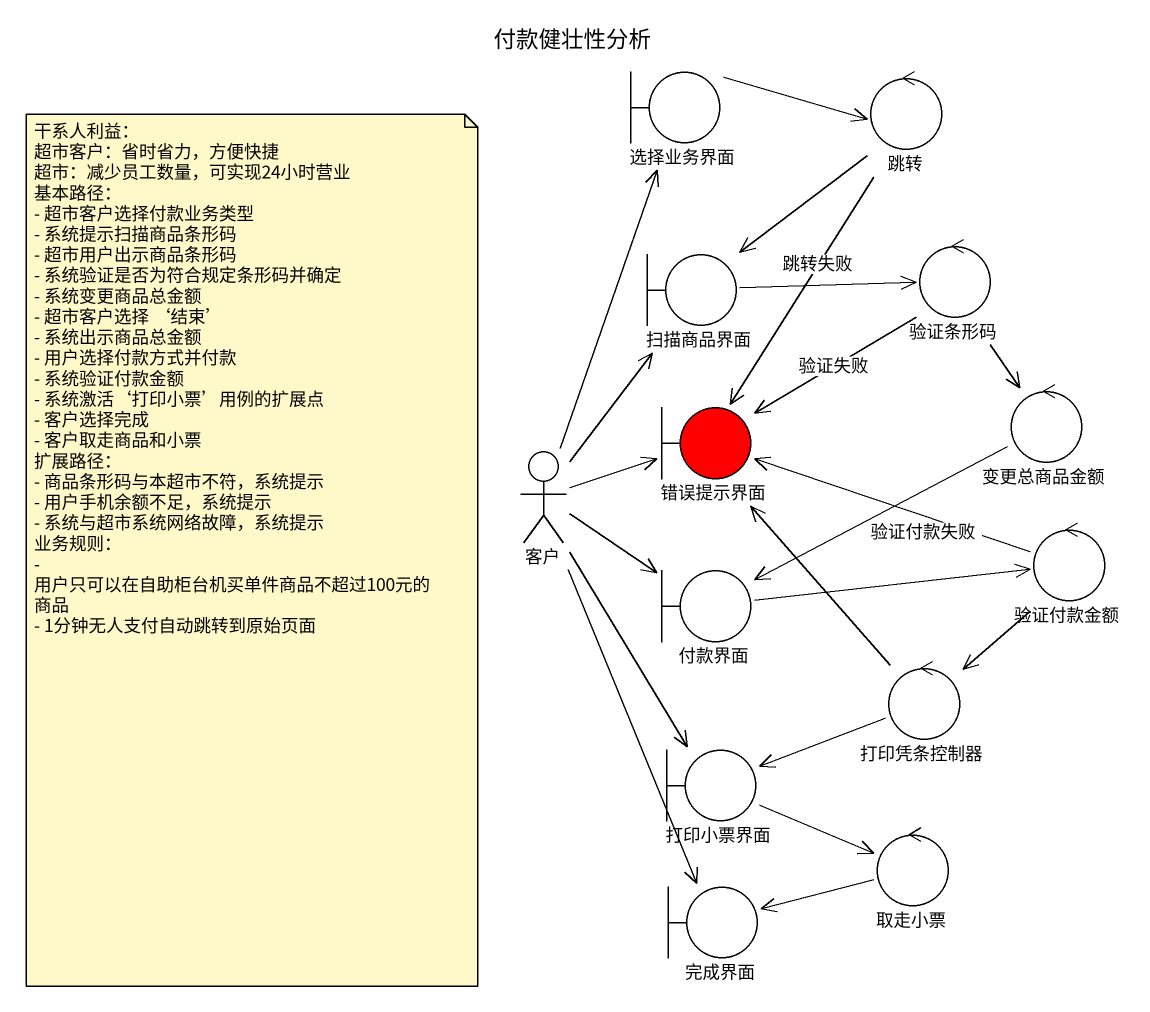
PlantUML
@startuml
title 付款健壮性分析
boundary 选择业务界面
control 跳转
control 验证条形码
boundary 扫描商品界面
control 变更总商品金额
actor 客户
boundary 错误提示界面 #FF0000
control 验证付款金额
boundary 付款界面
control 打印凭条控制器
boundary 打印小票界面
control 取走小票
boundary 完成界面
选择业务界面 -right-> 跳转
跳转 --> 扫描商品界面
跳转 --> 错误提示界面 : 跳转失败
验证条形码 --> 变更总商品金额
验证条形码 --> 错误提示界面 : 验证失败
扫描商品界面 -right-> 验证条形码
变更总商品金额 -left-> 付款界面
客户 -up-> 选择业务界面
客户 -up-> 扫描商品界面
客户 -right-> 错误提示界面
客户 -right-> 付款界面
客户 --> 打印小票界面
客户 --> 完成界面
验证付款金额 -left-> 错误提示界面 : 验证付款失败
验证付款金额 --> 打印凭条控制器
付款界面 -right-> 验证付款金额
打印凭条控制器 -up-> 错误提示界面
打印凭条控制器 -left-> 打印小票界面
打印小票界面 -right-> 取走小票
取走小票 -left-> 完成界面
note as N1
  干系人利益：
  超市客户：省时省力，方便快捷
  超市：减少员工数量，可实现24小时营业
  基本路径：
  - 超市客户选择付款业务类型
  - 系统提示扫描商品条形码
  - 超市用户出示商品条形码
  - 系统验证是否为符合规定条形码并确定
  - 系统变更商品总金额
  - 超市客户选择 ‘结束’
  - 系统出示商品总金额
  - 用户选择付款方式并付款
  - 系统验证付款金额
  - 系统激活‘打印小票’用例的扩展点
  - 客户选择完成
  - 客户取走商品和小票
  扩展路径：
  - 商品条形码与本超市不符，系统提示
  - 用户手机余额不足，系统提示
  - 系统与超市系统网络故障，系统提示
  业务规则：
  - 用户只可以在自助柜台机买单件商品不超过100元的商品
  - 1分钟无人支付自动跳转到原始页面
end note
@enduml
